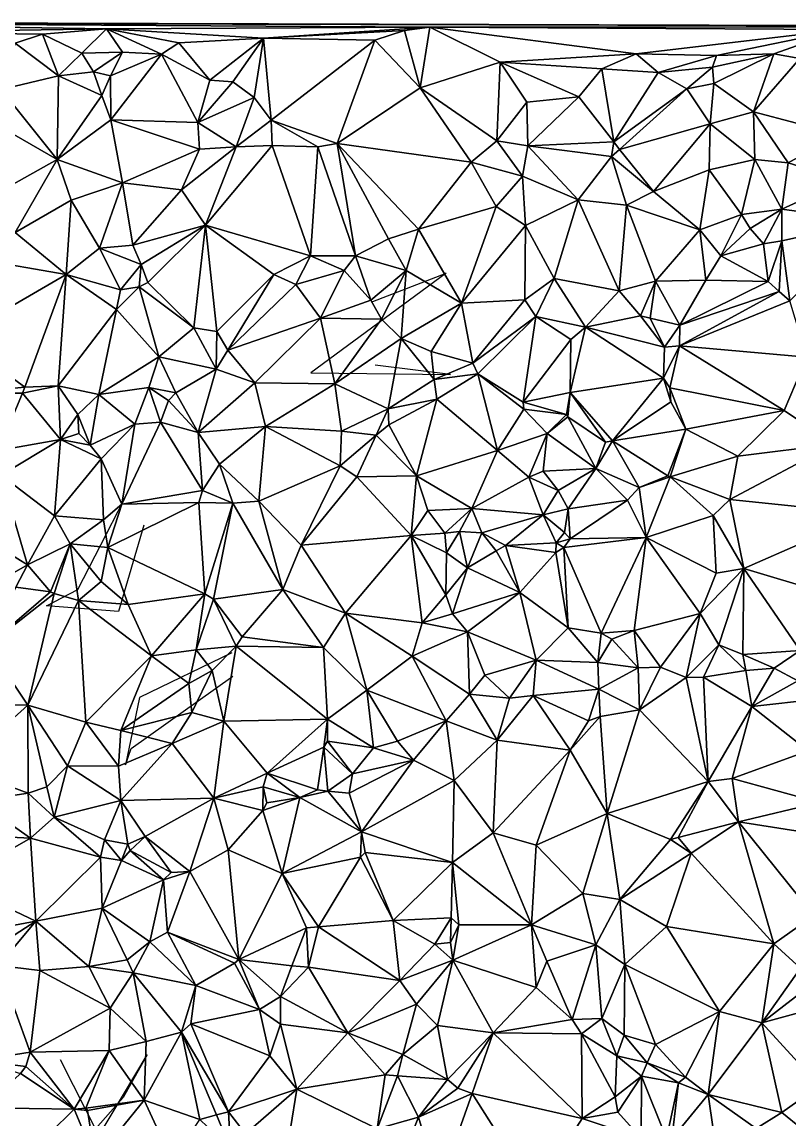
# Model space of a CAD drawing. Header units: metres. Extents: x -15.1 to 15.8, y -15 to 15.
# Drawn here: x -3.35 to 7.21, y -0.12 to 14.99 of the extents above; entities that cross this region are included whole.
import ezdxf

# ---------------------------------------------------------------- set-up
doc = ezdxf.new("R2010")
doc.units = ezdxf.units.M
doc.layers.add('CRACKS', color=1, linetype='Continuous')
doc.layers.add('STREET_MESH', color=7, linetype='Continuous')

msp = doc.modelspace()

# ---------------------------------------------------------------- linework, layer by layer
at = {"layer": 'CRACKS'}
for points in [[(1.481, 11.141, 0.1), (2.491, 11.53, 0.1), (0.625, 10.159, 0.1), (2.55, 10.137, 0.1), (1.513, 10.261, 0.1)], [(-1.671, 8.058, 0.1), (-2.018, 6.87, 0.1), (-3.01, 6.951, 0.1), (-2.581, 7.174, 0.1), (-1.946, 8.405, 0.1)], [(-0.461, 6.3, 0.1), (-1.729, 5.686, 0.1), (-1.922, 4.759, 0.1), (-1.847, 4.982, 0.1), (-0.446, 5.982, 0.1)], [(-2.822, 0.699, 0.1), (-2.292, -0.351, 0.1), (-1.627, 0.764, 0.1), (-1.956, 0.179, 0.1), (-2.959, -0.962, 0.1)]]:
    msp.add_polyline3d(points, dxfattribs=at)
at = {"layer": 'STREET_MESH'}
for points in [[(-9.06, 14.99), (-7.531, 14.976), (13.69, 14.923)], [(-7.531, 14.976), (2.265, 14.917), (13.69, 14.923)], [(-7.531, 14.976), (-2.186, 14.894), (2.265, 14.917)], [(-5.181, 14.849), (-2.186, 14.894), (-7.531, 14.976)], [(-2.186, 14.894), (-5.181, 14.849), (-3.068, 14.821)], [(-5.181, 14.849), (-3.44, 14.696), (-3.068, 14.821)], [(-3.44, 14.696), (-2.847, 14.248), (-3.068, 14.821)], [(-2.525, 14.561), (-2.186, 14.894), (-3.068, 14.821)], [(-2.847, 14.248), (-2.525, 14.561), (-3.068, 14.821)], [(-2.186, 14.894), (-2.525, 14.561), (-1.966, 14.575)], [(-2.186, 14.894), (-0.026, 14.767), (2.265, 14.917)], [(-2.186, 14.894), (-1.43, 14.546), (-1.189, 14.704)], [(-2.186, 14.894), (-1.966, 14.575), (-1.43, 14.546)], [(-0.026, 14.767), (-2.186, 14.894), (-1.189, 14.704)], [(-0.026, 14.767), (1.916, 14.874), (2.265, 14.917)], [(1.506, 14.741), (1.916, 14.874), (-0.026, 14.767)], [(2.131, 14.081), (1.916, 14.874), (1.506, 14.741)], [(1.916, 14.874), (2.131, 14.081), (2.265, 14.917)], [(2.131, 14.081), (3.234, 14.438), (2.265, 14.917)], [(2.265, 14.917), (7.95, 14.886), (13.69, 14.923)], [(2.265, 14.917), (5.105, 14.553), (7.95, 14.886)], [(3.234, 14.438), (5.105, 14.553), (2.265, 14.917)], [(5.105, 14.553), (6.21, 14.526), (7.95, 14.886)], [(6.21, 14.526), (7, 14.55), (7.95, 14.886)], [(7, 14.55), (7.356, 14.488), (7.95, 14.886)], [(-2.847, 14.248), (-3.44, 14.696), (-3.637, 14.058)], [(-1.189, 14.704), (-1.43, 14.546), (-0.764, 14.186)], [(-0.026, 14.767), (-1.189, 14.704), (-0.764, 14.186)], [(-0.445, 14.166), (-0.026, 14.767), (-0.764, 14.186)], [(-0.445, 14.166), (-0.155, 13.951), (-0.026, 14.767)], [(-0.155, 13.951), (0.081, 13.636), (-0.026, 14.767)], [(0.081, 13.636), (1.506, 14.741), (-0.026, 14.767)], [(1.506, 14.741), (0.081, 13.636), (0.988, 13.316)], [(2.131, 14.081), (1.506, 14.741), (0.988, 13.316)], [(-2.365, 14.305), (-2.525, 14.561), (-2.847, 14.248)], [(-2.525, 14.561), (-2.365, 14.305), (-1.966, 14.575)], [(-1.966, 14.575), (-2.365, 14.305), (-2.132, 14.247)], [(-1.43, 14.546), (-1.966, 14.575), (-2.132, 14.247)], [(-2.126, 13.644), (-1.43, 14.546), (-2.132, 14.247)], [(-2.126, 13.644), (-0.93, 13.607), (-1.43, 14.546)], [(-1.43, 14.546), (-0.93, 13.607), (-0.764, 14.186)], [(3.234, 14.438), (4.632, 14.344), (5.105, 14.553)], [(4.632, 14.344), (5.409, 14.292), (5.105, 14.553)], [(5.409, 14.292), (6.21, 14.526), (5.105, 14.553)], [(5.409, 14.292), (6.155, 14.366), (6.21, 14.526)], [(6.21, 14.526), (6.155, 14.366), (7, 14.55)], [(6.155, 14.366), (6.174, 14.143), (7, 14.55)], [(7, 14.55), (6.174, 14.143), (6.721, 13.753)], [(7.356, 14.488), (7, 14.55), (6.721, 13.753)], [(3.234, 14.438), (2.131, 14.081), (3.187, 13.352)], [(3.599, 13.884), (3.234, 14.438), (3.187, 13.352)], [(3.234, 14.438), (4.315, 13.958), (4.632, 14.344)], [(3.599, 13.884), (4.315, 13.958), (3.234, 14.438)], [(5.802, 14.067), (6.155, 14.366), (5.409, 14.292)], [(6.174, 14.143), (6.155, 14.366), (5.802, 14.067)], [(7.902, 13.438), (7.356, 14.488), (6.721, 13.753)], [(-2.847, 14.248), (-3.637, 14.058), (-2.862, 13.094)], [(-2.25, 13.979), (-2.847, 14.248), (-2.862, 13.094)], [(-2.365, 14.305), (-2.847, 14.248), (-2.25, 13.979)], [(-2.365, 14.305), (-2.25, 13.979), (-2.132, 14.247)], [(-2.25, 13.979), (-2.126, 13.644), (-2.132, 14.247)], [(4.632, 14.344), (4.315, 13.958), (4.796, 13.339)], [(5.409, 14.292), (4.632, 14.344), (4.796, 13.339)], [(5.802, 14.067), (5.409, 14.292), (4.796, 13.339)], [(-3.637, 14.058), (-4.063, 13.783), (-2.862, 13.094)], [(-0.93, 13.607), (-0.445, 14.166), (-0.764, 14.186)], [(-0.93, 13.607), (-0.155, 13.951), (-0.445, 14.166)], [(2.832, 13.061), (2.131, 14.081), (0.988, 13.316)], [(2.131, 14.081), (2.832, 13.061), (3.187, 13.352)], [(4.875, 13.235), (5.802, 14.067), (4.796, 13.339)], [(5.802, 14.067), (4.875, 13.235), (6.121, 13.587)], [(6.174, 14.143), (5.802, 14.067), (6.121, 13.587)], [(6.174, 14.143), (6.121, 13.587), (6.721, 13.753)], [(-2.126, 13.644), (-2.25, 13.979), (-2.862, 13.094)], [(-0.93, 13.607), (-0.402, 13.268), (-0.155, 13.951)], [(-0.155, 13.951), (-0.402, 13.268), (0.081, 13.636)], [(3.599, 13.884), (3.612, 13.284), (4.315, 13.958)], [(4.315, 13.958), (3.612, 13.284), (4.796, 13.339)], [(-4.063, 13.783), (-4.031, 12.443), (-2.862, 13.094)], [(3.612, 13.284), (3.599, 13.884), (3.187, 13.352)], [(6.121, 13.587), (6.737, 13.096), (6.721, 13.753)], [(7.196, 13.052), (7.902, 13.438), (6.721, 13.753)], [(6.737, 13.096), (7.196, 13.052), (6.721, 13.753)], [(-1.964, 12.775), (-2.126, 13.644), (-2.862, 13.094)], [(-2.126, 13.644), (-1.964, 12.775), (-0.906, 13.236)], [(-0.93, 13.607), (-2.126, 13.644), (-0.906, 13.236)], [(-0.402, 13.268), (-0.93, 13.607), (-0.906, 13.236)], [(-0.402, 13.268), (0.094, 13.289), (0.081, 13.636)], [(0.081, 13.636), (0.725, 13.271), (0.988, 13.316)], [(0.094, 13.289), (0.725, 13.271), (0.081, 13.636)], [(4.875, 13.235), (5.342, 12.653), (6.121, 13.587)], [(5.342, 12.653), (6.111, 12.953), (6.121, 13.587)], [(6.111, 12.953), (6.737, 13.096), (6.121, 13.587)], [(0.725, 13.271), (1.24, 11.771), (0.988, 13.316)], [(0.988, 13.316), (1.694, 12.004), (2.107, 12.135)], [(1.24, 11.771), (1.694, 12.004), (0.988, 13.316)], [(2.832, 13.061), (0.988, 13.316), (2.107, 12.135)], [(2.832, 13.061), (3.54, 12.864), (3.187, 13.352)], [(3.54, 12.864), (3.612, 13.284), (3.187, 13.352)], [(3.612, 13.284), (4.763, 13.137), (4.796, 13.339)], [(4.763, 13.137), (4.875, 13.235), (4.796, 13.339)], [(7.196, 13.052), (7.969, 12.805), (7.902, 13.438)], [(-0.906, 13.236), (-1.964, 12.775), (-1.154, 12.679)], [(-0.402, 13.268), (-0.906, 13.236), (-1.154, 12.679)], [(-0.822, 12.191), (-0.402, 13.268), (-1.154, 12.679)], [(-0.822, 12.191), (0.094, 13.289), (-0.402, 13.268)], [(0.62, 11.769), (0.094, 13.289), (-0.822, 12.191)], [(0.094, 13.289), (0.62, 11.769), (0.725, 13.271)], [(0.725, 13.271), (0.62, 11.769), (1.24, 11.771)], [(4.308, 12.54), (3.612, 13.284), (3.54, 12.864)], [(3.612, 13.284), (4.308, 12.54), (4.763, 13.137)], [(5.342, 12.653), (4.875, 13.235), (4.763, 13.137)], [(-4.031, 12.443), (-3.441, 12.089), (-2.862, 13.094)], [(-3.441, 12.089), (-2.673, 12.537), (-2.862, 13.094)], [(-2.673, 12.537), (-1.964, 12.775), (-2.862, 13.094)], [(3.179, 12.448), (2.832, 13.061), (2.107, 12.135)], [(2.832, 13.061), (3.179, 12.448), (3.54, 12.864)], [(4.763, 13.137), (4.308, 12.54), (4.97, 12.465)], [(5.342, 12.653), (4.763, 13.137), (4.97, 12.465)], [(6.111, 12.953), (6.552, 12.339), (6.737, 13.096)], [(6.737, 13.096), (6.552, 12.339), (7.111, 12.413)], [(7.196, 13.052), (6.737, 13.096), (7.111, 12.413)], [(7.969, 12.805), (7.196, 13.052), (7.111, 12.413)], [(3.179, 12.448), (3.583, 12.188), (3.54, 12.864)], [(3.583, 12.188), (4.308, 12.54), (3.54, 12.864)], [(5.342, 12.653), (5.982, 12.128), (6.111, 12.953)], [(5.982, 12.128), (6.552, 12.339), (6.111, 12.953)], [(-2.282, 11.874), (-1.964, 12.775), (-2.673, 12.537)], [(-1.964, 12.775), (-2.282, 11.874), (-1.822, 11.914)], [(-1.154, 12.679), (-1.964, 12.775), (-1.822, 11.914)], [(7.969, 12.805), (7.111, 12.413), (8.333, 12.245)], [(-0.822, 12.191), (-1.154, 12.679), (-1.822, 11.914)], [(5.982, 12.128), (5.342, 12.653), (4.97, 12.465)], [(-2.74, 11.513), (-2.673, 12.537), (-3.441, 12.089)], [(-2.74, 11.513), (-2.282, 11.874), (-2.673, 12.537)], [(2.702, 11.115), (3.179, 12.448), (2.107, 12.135)], [(2.702, 11.115), (3.583, 12.188), (3.179, 12.448)], [(4.308, 12.54), (3.583, 12.188), (3.976, 11.459)], [(4.869, 11.285), (4.308, 12.54), (3.976, 11.459)], [(4.308, 12.54), (4.869, 11.285), (4.97, 12.465)], [(4.869, 11.285), (5.372, 11.421), (4.97, 12.465)], [(5.372, 11.421), (5.982, 12.128), (4.97, 12.465)], [(7.111, 12.413), (6.552, 12.339), (6.671, 12.145)], [(6.858, 11.933), (7.111, 12.413), (6.671, 12.145)], [(6.858, 11.933), (7.109, 11.975), (7.111, 12.413)], [(7.111, 12.413), (7.109, 11.975), (8.333, 12.245)], [(5.982, 12.128), (6.27, 11.771), (6.552, 12.339)], [(6.552, 12.339), (6.27, 11.771), (6.671, 12.145)], [(7.109, 11.975), (7.22, 11.149), (8.333, 12.245)], [(-3.962, 11.721), (-2.74, 11.513), (-3.441, 12.089)], [(-1.706, 11.649), (-0.822, 12.191), (-1.822, 11.914)], [(-0.822, 12.191), (-1.706, 11.649), (-1.618, 11.4)], [(-0.982, 10.777), (-0.822, 12.191), (-1.618, 11.4)], [(-0.822, 12.191), (-0.982, 10.777), (-0.667, 10.727)], [(0.116, 11.512), (-0.822, 12.191), (-0.667, 10.727)], [(0.62, 11.769), (-0.822, 12.191), (0.116, 11.512)], [(1.694, 12.004), (1.938, 11.568), (2.107, 12.135)], [(1.938, 11.568), (2.702, 11.115), (2.107, 12.135)], [(3.571, 11.163), (3.583, 12.188), (2.702, 11.115)], [(3.583, 12.188), (3.571, 11.163), (3.976, 11.459)], [(5.982, 12.128), (5.372, 11.421), (6.065, 11.436)], [(6.27, 11.771), (5.982, 12.128), (6.065, 11.436)], [(6.27, 11.771), (6.858, 11.933), (6.671, 12.145)], [(1.938, 11.568), (1.694, 12.004), (1.24, 11.771)], [(6.858, 11.933), (6.92, 11.415), (7.109, 11.975)], [(6.92, 11.415), (7.074, 11.279), (7.109, 11.975)], [(7.109, 11.975), (7.074, 11.279), (7.22, 11.149)], [(-1.993, 11.301), (-2.282, 11.874), (-2.74, 11.513)], [(-2.282, 11.874), (-1.706, 11.649), (-1.822, 11.914)], [(-2.282, 11.874), (-1.993, 11.301), (-1.706, 11.649)], [(6.27, 11.771), (6.92, 11.415), (6.858, 11.933)], [(-2.74, 11.513), (-3.962, 11.721), (-4.235, 10.645)], [(-1.993, 11.301), (-1.735, 11.344), (-1.706, 11.649)], [(-1.706, 11.649), (-1.735, 11.344), (-1.618, 11.4)], [(0.62, 11.769), (0.116, 11.512), (0.419, 11.374)], [(1.087, 11.566), (0.62, 11.769), (0.419, 11.374)], [(0.62, 11.769), (1.087, 11.566), (1.24, 11.771)], [(1.087, 11.566), (1.452, 11.157), (1.24, 11.771)], [(1.452, 11.157), (1.938, 11.568), (1.24, 11.771)], [(6.92, 11.415), (6.27, 11.771), (6.065, 11.436)], [(-2.74, 11.513), (-4.235, 10.645), (-3.31, 9.959)], [(-2.85, 9.977), (-2.74, 11.513), (-3.31, 9.959)], [(-2.049, 11.031), (-2.74, 11.513), (-2.85, 9.977)], [(-2.049, 11.031), (-1.993, 11.301), (-2.74, 11.513)], [(-0.516, 10.47), (0.116, 11.512), (-0.667, 10.727)], [(0.116, 11.512), (-0.516, 10.47), (0.419, 11.374)], [(0.76, 10.911), (1.087, 11.566), (0.419, 11.374)], [(0.76, 10.911), (1.452, 11.157), (1.087, 11.566)], [(1.938, 11.568), (1.452, 11.157), (1.598, 10.895)], [(1.871, 10.631), (1.938, 11.568), (1.598, 10.895)], [(1.938, 11.568), (1.871, 10.631), (2.702, 11.115)], [(-1.735, 11.344), (-2.049, 11.031), (-1.464, 10.379)], [(-1.993, 11.301), (-2.049, 11.031), (-1.735, 11.344)], [(-1.735, 11.344), (-0.982, 10.777), (-1.618, 11.4)], [(-0.982, 10.777), (-1.735, 11.344), (-1.464, 10.379)], [(-0.516, 10.47), (0.76, 10.911), (0.419, 11.374)], [(3.571, 11.163), (3.725, 10.932), (3.976, 11.459)], [(3.725, 10.932), (4.409, 10.786), (3.976, 11.459)], [(4.409, 10.786), (4.869, 11.285), (3.976, 11.459)], [(5.162, 10.943), (5.372, 11.421), (4.869, 11.285)], [(5.372, 11.421), (5.162, 10.943), (5.297, 10.91)], [(5.705, 10.816), (5.372, 11.421), (5.297, 10.91)], [(5.372, 11.421), (5.705, 10.816), (6.065, 11.436)], [(5.705, 10.816), (6.92, 11.415), (6.065, 11.436)], [(5.705, 10.816), (7.074, 11.279), (6.92, 11.415)], [(4.409, 10.786), (5.162, 10.943), (4.869, 11.285)], [(7.074, 11.279), (5.699, 10.529), (7.22, 11.149)], [(7.074, 11.279), (5.705, 10.816), (5.699, 10.529)], [(-2.049, 11.031), (-2.85, 9.977), (-2.293, 9.86)], [(-1.464, 10.379), (-2.049, 11.031), (-2.293, 9.86)], [(1.452, 11.157), (0.76, 10.911), (1.598, 10.895)], [(2.702, 11.115), (1.871, 10.631), (2.283, 10.453)], [(2.856, 10.293), (2.702, 11.115), (2.283, 10.453)], [(2.856, 10.293), (3.571, 11.163), (2.702, 11.115)], [(3.725, 10.932), (3.571, 11.163), (2.856, 10.293)], [(7.22, 11.149), (5.699, 10.529), (7.454, 10.372)], [(-0.516, 10.47), (-0.142, 10.021), (0.76, 10.911)], [(0.76, 10.911), (-0.142, 10.021), (0.957, 10.005)], [(1.598, 10.895), (0.76, 10.911), (0.957, 10.005)], [(1.871, 10.631), (1.598, 10.895), (0.957, 10.005)], [(3.725, 10.932), (2.856, 10.293), (2.923, 10.146)], [(3.548, 9.753), (3.725, 10.932), (2.923, 10.146)], [(4.203, 10.619), (3.725, 10.932), (3.548, 9.753)], [(3.725, 10.932), (4.203, 10.619), (4.409, 10.786)], [(5.162, 10.943), (4.409, 10.786), (5.494, 10.511)], [(5.162, 10.943), (5.494, 10.511), (5.297, 10.91)], [(5.494, 10.511), (5.705, 10.816), (5.297, 10.91)], [(-0.675, 10.208), (-0.982, 10.777), (-1.464, 10.379)], [(-0.982, 10.777), (-0.675, 10.208), (-0.667, 10.727)], [(5.48, 10.082), (4.409, 10.786), (4.198, 9.888)], [(4.409, 10.786), (4.203, 10.619), (4.198, 9.888)], [(5.494, 10.511), (4.409, 10.786), (5.48, 10.082)], [(5.705, 10.816), (5.494, 10.511), (5.699, 10.529)], [(-4.235, 10.645), (-4.2, 9.876), (-3.31, 9.959)], [(-0.675, 10.208), (-0.516, 10.47), (-0.667, 10.727)], [(1.689, 9.661), (1.871, 10.631), (0.957, 10.005)], [(1.871, 10.631), (1.689, 9.661), (2.326, 10.068)], [(1.871, 10.631), (2.326, 10.068), (2.283, 10.453)], [(4.203, 10.619), (3.548, 9.753), (4.198, 9.888)], [(-0.142, 10.021), (-0.516, 10.47), (-0.675, 10.208)], [(2.326, 10.068), (2.856, 10.293), (2.283, 10.453)], [(5.699, 10.529), (5.48, 10.082), (5.569, 9.951)], [(5.494, 10.511), (5.48, 10.082), (5.699, 10.529)], [(7.141, 9.639), (5.699, 10.529), (5.569, 9.951)], [(5.699, 10.529), (7.141, 9.639), (7.454, 10.372)], [(-1.604, 9.957), (-1.464, 10.379), (-2.293, 9.86)], [(-1.233, 9.882), (-1.464, 10.379), (-1.604, 9.957)], [(-1.233, 9.882), (-0.675, 10.208), (-1.464, 10.379)], [(2.856, 10.293), (2.326, 10.068), (2.923, 10.146)], [(7.141, 9.639), (7.827, 9.174), (7.454, 10.372)], [(-1.233, 9.882), (-0.926, 9.334), (-0.675, 10.208)], [(-0.926, 9.334), (-0.142, 10.021), (-0.675, 10.208)], [(2.326, 10.068), (2.363, 9.795), (2.923, 10.146)], [(2.923, 10.146), (2.363, 9.795), (3.194, 9.088)], [(3.559, 9.656), (2.923, 10.146), (3.194, 9.088)], [(3.559, 9.656), (3.548, 9.753), (2.923, 10.146)], [(-3.342, 9.879), (-2.85, 9.977), (-3.31, 9.959)], [(-3.342, 9.879), (-2.817, 9.241), (-2.85, 9.977)], [(-2.85, 9.977), (-2.579, 9.585), (-2.293, 9.86)], [(-2.85, 9.977), (-2.817, 9.241), (-2.579, 9.585)], [(-0.142, 10.021), (-0.926, 9.334), (0.003, 9.418)], [(-0.142, 10.021), (0.003, 9.418), (0.957, 10.005)], [(0.003, 9.418), (1.047, 9.353), (0.957, 10.005)], [(1.047, 9.353), (1.689, 9.661), (0.957, 10.005)], [(2.326, 10.068), (1.689, 9.661), (2.363, 9.795)], [(4.779, 9.22), (5.48, 10.082), (4.198, 9.888)], [(4.779, 9.22), (5.58, 9.757), (5.48, 10.082)], [(5.48, 10.082), (5.58, 9.757), (5.569, 9.951)], [(-4.2, 9.876), (-3.342, 9.879), (-3.31, 9.959)], [(-3.342, 9.879), (-4.2, 9.876), (-3.677, 9.09)], [(-3.342, 9.879), (-3.677, 9.09), (-2.817, 9.241)], [(-2.579, 9.585), (-2.411, 9.16), (-2.293, 9.86)], [(-2.411, 9.16), (-1.796, 9.451), (-2.293, 9.86)], [(-1.796, 9.451), (-1.604, 9.957), (-2.293, 9.86)], [(-1.796, 9.451), (-1.441, 9.479), (-1.604, 9.957)], [(-1.604, 9.957), (-1.441, 9.479), (-1.33, 9.777)], [(-1.233, 9.882), (-1.604, 9.957), (-1.33, 9.777)], [(-0.926, 9.334), (-1.233, 9.882), (-1.33, 9.777)], [(3.548, 9.753), (4.144, 9.586), (4.198, 9.888)], [(4.144, 9.586), (4.163, 9.551), (4.198, 9.888)], [(4.163, 9.551), (4.68, 9.204), (4.198, 9.888)], [(4.68, 9.204), (4.779, 9.22), (4.198, 9.888)], [(5.788, 9.382), (7.141, 9.639), (5.569, 9.951)], [(5.58, 9.757), (5.788, 9.382), (5.569, 9.951)], [(-1.441, 9.479), (-0.926, 9.334), (-1.33, 9.777)], [(1.689, 9.661), (1.702, 9.443), (2.363, 9.795)], [(2.363, 9.795), (1.702, 9.443), (2.08, 8.738)], [(2.363, 9.795), (2.08, 8.738), (3.194, 9.088)], [(3.559, 9.656), (4.144, 9.586), (3.548, 9.753)], [(5.58, 9.757), (4.779, 9.22), (5.788, 9.382)], [(-2.817, 9.241), (-2.568, 9.32), (-2.579, 9.585)], [(-2.579, 9.585), (-2.568, 9.32), (-2.411, 9.16)], [(1.689, 9.661), (1.047, 9.353), (1.527, 9.299)], [(1.702, 9.443), (1.689, 9.661), (1.527, 9.299)], [(3.877, 9.322), (3.559, 9.656), (3.194, 9.088)], [(3.877, 9.322), (4.144, 9.586), (3.559, 9.656)], [(4.144, 9.586), (3.877, 9.322), (4.163, 9.551)], [(4.163, 9.551), (3.877, 9.322), (4.551, 8.838)], [(4.68, 9.204), (4.163, 9.551), (4.551, 8.838)], [(6.505, 9.012), (7.141, 9.639), (5.788, 9.382)], [(6.505, 9.012), (7.827, 9.174), (7.141, 9.639)], [(-2.411, 9.16), (-2.259, 8.972), (-1.796, 9.451)], [(-1.796, 9.451), (-2.259, 8.972), (-1.974, 8.35)], [(-1.441, 9.479), (-1.796, 9.451), (-1.974, 8.35)], [(-0.863, 8.538), (-1.441, 9.479), (-1.974, 8.35)], [(-0.926, 9.334), (-1.441, 9.479), (-0.863, 8.538)], [(-0.926, 9.334), (-0.632, 8.898), (0.003, 9.418)], [(0.003, 9.418), (-0.632, 8.898), (-0.091, 8.39)], [(1.031, 8.877), (0.003, 9.418), (-0.091, 8.39)], [(1.031, 8.877), (1.047, 9.353), (0.003, 9.418)], [(1.702, 9.443), (1.527, 9.299), (2.08, 8.738)], [(5.788, 9.382), (4.779, 9.22), (5.542, 8.739)], [(5.572, 8.726), (5.788, 9.382), (5.542, 8.739)], [(5.572, 8.726), (6.505, 9.012), (5.788, 9.382)], [(-2.817, 9.241), (-3.677, 9.09), (-3.633, 8.749)], [(-2.899, 8.188), (-2.817, 9.241), (-3.633, 8.749)], [(-2.817, 9.241), (-2.899, 8.188), (-2.259, 8.972)], [(-2.568, 9.32), (-2.817, 9.241), (-2.411, 9.16)], [(-2.817, 9.241), (-2.259, 8.972), (-2.411, 9.16)], [(-0.632, 8.898), (-0.926, 9.334), (-0.863, 8.538)], [(1.047, 9.353), (1.031, 8.877), (1.527, 9.299)], [(1.527, 9.299), (1.031, 8.877), (1.261, 8.724)], [(2.08, 8.738), (1.527, 9.299), (1.261, 8.724)], [(3.628, 8.721), (3.877, 9.322), (3.194, 9.088)], [(3.877, 9.322), (3.628, 8.721), (3.823, 8.804)], [(4.551, 8.838), (3.877, 9.322), (3.823, 8.804)], [(4.551, 8.838), (5.146, 8.579), (4.779, 9.22)], [(4.68, 9.204), (4.551, 8.838), (4.779, 9.22)], [(4.779, 9.22), (5.146, 8.579), (5.542, 8.739)], [(2.08, 8.738), (2.842, 8.29), (3.194, 9.088)], [(2.842, 8.29), (3.628, 8.721), (3.194, 9.088)], [(7.827, 9.174), (6.395, 8.411), (8.3, 8.218)], [(7.827, 9.174), (6.505, 9.012), (6.395, 8.411)], [(-2.899, 8.188), (-2.225, 8.132), (-2.259, 8.972)], [(-2.259, 8.972), (-2.225, 8.132), (-1.974, 8.35)], [(6.505, 9.012), (5.572, 8.726), (6.395, 8.411)], [(-0.632, 8.898), (-0.863, 8.538), (-0.445, 8.364)], [(-0.091, 8.39), (-0.632, 8.898), (-0.445, 8.364)], [(1.031, 8.877), (-0.091, 8.39), (0.496, 7.785)], [(1.031, 8.877), (0.496, 7.785), (1.261, 8.724)], [(3.823, 8.804), (3.628, 8.721), (4.032, 8.538)], [(4.551, 8.838), (3.823, 8.804), (4.032, 8.538)], [(4.17, 8.285), (4.551, 8.838), (4.032, 8.538)], [(4.17, 8.285), (4.986, 8.405), (4.551, 8.838)], [(4.986, 8.405), (5.146, 8.579), (4.551, 8.838)], [(-4.208, 8.093), (-3.274, 7.513), (-3.633, 8.749)], [(-3.274, 7.513), (-2.899, 8.188), (-3.633, 8.749)], [(0.496, 7.785), (2.009, 7.916), (1.261, 8.724)], [(2.009, 7.916), (2.08, 8.738), (1.261, 8.724)], [(2.08, 8.738), (2.009, 7.916), (2.237, 8.26)], [(2.842, 8.29), (2.08, 8.738), (2.237, 8.26)], [(2.842, 8.29), (3.823, 8.202), (3.628, 8.721)], [(3.628, 8.721), (3.823, 8.202), (4.032, 8.538)], [(5.146, 8.579), (5.572, 8.726), (5.542, 8.739)], [(5.572, 8.726), (5.146, 8.579), (5.244, 7.889)], [(6.163, 8.192), (5.572, 8.726), (5.244, 7.889)], [(5.572, 8.726), (6.163, 8.192), (6.395, 8.411)], [(-0.914, 8.373), (-0.863, 8.538), (-1.974, 8.35)], [(-0.863, 8.538), (-0.914, 8.373), (-0.445, 8.364)], [(3.823, 8.202), (4.17, 8.285), (4.032, 8.538)], [(5.146, 8.579), (4.986, 8.405), (5.244, 7.889)], [(-2.225, 8.132), (-2.166, 7.754), (-1.974, 8.35)], [(-2.166, 7.754), (-0.914, 8.373), (-1.974, 8.35)], [(-0.914, 8.373), (-2.166, 7.754), (-0.832, 7.113)], [(-0.914, 8.373), (-0.832, 7.113), (-0.445, 8.364)], [(-0.832, 7.113), (-0.713, 7.04), (-0.445, 8.364)], [(-0.445, 8.364), (-0.713, 7.04), (0.242, 7.172)], [(-0.091, 8.39), (-0.445, 8.364), (0.242, 7.172)], [(0.496, 7.785), (-0.091, 8.39), (0.242, 7.172)], [(4.986, 8.405), (4.17, 8.285), (4.194, 7.872)], [(4.986, 8.405), (4.194, 7.872), (5.244, 7.889)], [(6.163, 8.192), (6.585, 7.465), (6.395, 8.411)], [(6.395, 8.411), (6.585, 7.465), (8.3, 8.218)], [(-3.274, 7.513), (-2.685, 7.801), (-2.899, 8.188)], [(-2.685, 7.801), (-2.225, 8.132), (-2.899, 8.188)], [(2.009, 7.916), (2.473, 7.951), (2.237, 8.26)], [(2.473, 7.951), (2.842, 8.29), (2.237, 8.26)], [(2.473, 7.951), (2.674, 7.972), (2.842, 8.29)], [(2.674, 7.972), (2.981, 7.956), (2.842, 8.29)], [(2.842, 8.29), (2.981, 7.956), (3.823, 8.202)], [(2.981, 7.956), (3.307, 7.778), (3.823, 8.202)], [(3.307, 7.778), (4.004, 7.815), (3.823, 8.202)], [(4.116, 7.96), (4.17, 8.285), (3.823, 8.202)], [(4.004, 7.815), (4.116, 7.96), (3.823, 8.202)], [(4.17, 8.285), (4.116, 7.96), (4.194, 7.872)], [(6.205, 7.397), (6.163, 8.192), (5.244, 7.889)], [(6.585, 7.465), (6.163, 8.192), (6.205, 7.397)], [(6.585, 7.465), (7.675, 7.138), (8.3, 8.218)], [(-3.989, 7.103), (-3.274, 7.513), (-4.208, 8.093)], [(-2.225, 8.132), (-2.685, 7.801), (-2.166, 7.754)], [(1.105, 6.85), (2.009, 7.916), (0.496, 7.785)], [(1.105, 6.85), (2.159, 6.713), (2.009, 7.916)], [(2.494, 7.681), (2.473, 7.951), (2.009, 7.916)], [(2.009, 7.916), (2.159, 6.713), (2.483, 7.099)], [(2.494, 7.681), (2.009, 7.916), (2.483, 7.099)], [(2.674, 7.972), (2.473, 7.951), (2.494, 7.681)], [(2.674, 7.972), (2.494, 7.681), (2.785, 7.472)], [(2.981, 7.956), (2.674, 7.972), (2.785, 7.472)], [(3.176, 7.706), (2.981, 7.956), (2.785, 7.472)], [(2.981, 7.956), (3.176, 7.706), (3.307, 7.778)], [(4.116, 7.96), (4.004, 7.815), (4.194, 7.872)], [(4.004, 7.815), (4.109, 7.752), (4.194, 7.872)], [(4.194, 7.872), (4.109, 7.752), (5.244, 7.889)], [(4.109, 7.752), (4.622, 6.574), (5.244, 7.889)], [(4.622, 6.574), (5.078, 6.611), (5.244, 7.889)], [(5.078, 6.611), (5.985, 6.842), (5.244, 7.889)], [(5.985, 6.842), (6.205, 7.397), (5.244, 7.889)], [(-3.274, 7.513), (-2.957, 7.141), (-2.685, 7.801)], [(-2.957, 7.141), (-2.905, 7.118), (-2.685, 7.801)], [(-2.685, 7.801), (-2.905, 7.118), (-2.57, 7.022)], [(-2.685, 7.801), (-2.57, 7.022), (-2.26, 7.284)], [(-2.166, 7.754), (-2.685, 7.801), (-2.26, 7.284)], [(-1.885, 6.969), (-2.166, 7.754), (-2.26, 7.284)], [(-2.166, 7.754), (-1.885, 6.969), (-0.832, 7.113)], [(1.105, 6.85), (0.496, 7.785), (0.242, 7.172)], [(3.176, 7.706), (2.785, 7.472), (3.502, 7.132)], [(3.307, 7.778), (3.176, 7.706), (3.502, 7.132)], [(4.004, 7.815), (3.307, 7.778), (3.999, 7.683)], [(3.999, 7.683), (3.307, 7.778), (3.502, 7.132)], [(4.004, 7.815), (3.999, 7.683), (4.109, 7.752)], [(4.109, 7.752), (3.999, 7.683), (4.168, 6.646)], [(4.622, 6.574), (4.109, 7.752), (4.168, 6.646)], [(2.785, 7.472), (2.494, 7.681), (2.483, 7.099)], [(3.999, 7.683), (3.502, 7.132), (4.168, 6.646)], [(-3.274, 7.513), (-3.989, 7.103), (-3.431, 7.208)], [(-2.957, 7.141), (-3.274, 7.513), (-3.431, 7.208)], [(2.578, 6.839), (2.785, 7.472), (2.483, 7.099)], [(3.502, 7.132), (2.785, 7.472), (2.578, 6.839)], [(5.985, 6.842), (6.585, 7.465), (6.205, 7.397)], [(5.985, 6.842), (6.242, 6.414), (6.585, 7.465)], [(6.585, 7.465), (6.242, 6.414), (6.57, 6.279)], [(6.585, 7.465), (6.57, 6.279), (7.362, 6.334)], [(7.675, 7.138), (6.585, 7.465), (7.362, 6.334)], [(-2.57, 7.022), (-1.885, 6.969), (-2.26, 7.284)], [(-2.957, 7.141), (-3.431, 7.208), (-3.817, 6.402)], [(-2.905, 7.118), (-2.957, 7.141), (-3.817, 6.402)], [(-3.267, 5.579), (-2.905, 7.118), (-3.817, 6.402)], [(-2.905, 7.118), (-3.267, 5.579), (-2.57, 7.022)], [(-1.885, 6.969), (-1.565, 6.261), (-0.832, 7.113)], [(-0.832, 7.113), (-1.565, 6.261), (-0.949, 6.344)], [(-0.713, 7.04), (-0.832, 7.113), (-0.949, 6.344)], [(-0.713, 7.04), (-0.317, 6.52), (0.242, 7.172)], [(-0.317, 6.52), (0.799, 6.376), (0.242, 7.172)], [(0.799, 6.376), (1.105, 6.85), (0.242, 7.172)], [(3.502, 7.132), (2.578, 6.839), (2.783, 6.589)], [(3.728, 6.202), (3.502, 7.132), (2.783, 6.589)], [(3.502, 7.132), (3.728, 6.202), (4.168, 6.646)], [(-2.57, 7.022), (-3.267, 5.579), (-2.47, 5.345)], [(-1.565, 6.261), (-2.57, 7.022), (-2.47, 5.345)], [(-1.885, 6.969), (-2.57, 7.022), (-1.565, 6.261)], [(-0.401, 6.394), (-0.713, 7.04), (-0.949, 6.344)], [(-0.713, 7.04), (-0.401, 6.394), (-0.317, 6.52)], [(2.159, 6.713), (2.578, 6.839), (2.483, 7.099)], [(1.398, 5.789), (1.105, 6.85), (0.799, 6.376)], [(2.159, 6.713), (1.105, 6.85), (2.023, 6.255)], [(1.105, 6.85), (1.398, 5.789), (2.023, 6.255)], [(2.578, 6.839), (2.159, 6.713), (2.783, 6.589)], [(5.985, 6.842), (5.078, 6.611), (5.437, 6.106)], [(5.791, 5.963), (5.985, 6.842), (5.437, 6.106)], [(6.242, 6.414), (5.985, 6.842), (5.791, 5.963)], [(2.159, 6.713), (2.023, 6.255), (2.783, 6.589)], [(-0.317, 6.52), (-0.401, 6.394), (0.799, 6.376)], [(2.023, 6.255), (2.812, 5.734), (2.783, 6.589)], [(3.022, 5.993), (3.728, 6.202), (2.783, 6.589)], [(2.812, 5.734), (3.022, 5.993), (2.783, 6.589)], [(3.728, 6.202), (4.577, 6.167), (4.168, 6.646)], [(4.577, 6.167), (4.622, 6.574), (4.168, 6.646)], [(4.622, 6.574), (4.577, 6.167), (4.768, 6.488)], [(5.078, 6.611), (4.622, 6.574), (4.768, 6.488)], [(5.13, 6.093), (5.078, 6.611), (4.768, 6.488)], [(5.078, 6.611), (5.13, 6.093), (5.437, 6.106)], [(-4.137, 5.591), (-3.267, 5.579), (-3.817, 6.402)], [(-0.73, 6.058), (-0.401, 6.394), (-0.949, 6.344)], [(-0.572, 5.359), (-0.401, 6.394), (-0.73, 6.058)], [(0.855, 5.389), (-0.401, 6.394), (-0.572, 5.359)], [(-0.401, 6.394), (0.855, 5.389), (0.799, 6.376)], [(0.855, 5.389), (1.398, 5.789), (0.799, 6.376)], [(4.577, 6.167), (5.13, 6.093), (4.768, 6.488)], [(6.242, 6.414), (5.791, 5.963), (6.031, 5.968)], [(6.242, 6.414), (6.031, 5.968), (6.614, 6.059)], [(6.242, 6.414), (6.614, 6.059), (6.57, 6.279)], [(-1.565, 6.261), (-2.47, 5.345), (-1.989, 5.23)], [(-1.053, 5.877), (-1.565, 6.261), (-1.989, 5.23)], [(-1.565, 6.261), (-1.053, 5.877), (-0.949, 6.344)], [(-1.053, 5.877), (-0.73, 6.058), (-0.949, 6.344)], [(2.023, 6.255), (1.398, 5.789), (2.488, 5.363)], [(2.812, 5.734), (2.023, 6.255), (2.488, 5.363)], [(3.022, 5.993), (3.36, 5.675), (3.728, 6.202)], [(3.728, 6.202), (3.36, 5.675), (3.686, 5.712)], [(4.591, 5.801), (3.728, 6.202), (3.686, 5.712)], [(4.577, 6.167), (3.728, 6.202), (4.591, 5.801)], [(6.57, 6.279), (7.005, 6.09), (7.362, 6.334)], [(6.614, 6.059), (7.005, 6.09), (6.57, 6.279)], [(7.005, 6.09), (7.327, 5.916), (7.362, 6.334)], [(-0.73, 6.058), (-1.053, 5.877), (-1.009, 5.481)], [(-0.572, 5.359), (-0.73, 6.058), (-1.009, 5.481)], [(5.13, 6.093), (4.577, 6.167), (4.591, 5.801)], [(5.149, 5.518), (5.13, 6.093), (4.591, 5.801)], [(5.437, 6.106), (5.13, 6.093), (5.149, 5.518)], [(5.791, 5.963), (5.437, 6.106), (5.149, 5.518)], [(6.614, 6.059), (6.031, 5.968), (6.695, 5.562)], [(7.005, 6.09), (6.614, 6.059), (6.695, 5.562)], [(7.327, 5.916), (7.005, 6.09), (6.695, 5.562)], [(3.36, 5.675), (3.022, 5.993), (2.812, 5.734)], [(6.097, 4.531), (5.791, 5.963), (5.149, 5.518)], [(6.031, 5.968), (5.791, 5.963), (6.097, 4.531)], [(6.031, 5.968), (6.097, 4.531), (6.695, 5.562)], [(7.598, 5.664), (7.327, 5.916), (6.695, 5.562)], [(-1.053, 5.877), (-1.989, 5.23), (-1.009, 5.481)], [(1.398, 5.789), (0.855, 5.389), (1.489, 4.993)], [(1.398, 5.789), (1.489, 4.993), (1.819, 5.086)], [(2.488, 5.363), (1.398, 5.789), (1.819, 5.086)], [(4.448, 5.364), (4.591, 5.801), (3.686, 5.712)], [(4.448, 5.364), (4.609, 5.425), (4.591, 5.801)], [(4.609, 5.425), (5.149, 5.518), (4.591, 5.801)], [(-4.223, 4.724), (-3.267, 5.579), (-4.137, 5.591)], [(2.812, 5.734), (2.488, 5.363), (3.193, 5.098)], [(3.36, 5.675), (2.812, 5.734), (3.193, 5.098)], [(3.36, 5.675), (3.193, 5.098), (3.686, 5.712)], [(3.193, 5.098), (4.196, 4.963), (3.686, 5.712)], [(4.196, 4.963), (4.448, 5.364), (3.686, 5.712)], [(7.472, 4.952), (7.598, 5.664), (6.695, 5.562)], [(-3.267, 5.579), (-4.223, 4.724), (-3.263, 4.369)], [(-3.267, 5.579), (-2.722, 4.745), (-2.47, 5.345)], [(-3.008, 4.454), (-3.267, 5.579), (-3.263, 4.369)], [(-3.267, 5.579), (-3.008, 4.454), (-2.722, 4.745)], [(-1.989, 5.23), (-1.283, 5.053), (-1.009, 5.481)], [(-1.283, 5.053), (-0.572, 5.359), (-1.009, 5.481)], [(4.609, 5.425), (4.707, 4.09), (5.149, 5.518)], [(4.707, 4.09), (6.097, 4.531), (5.149, 5.518)], [(6.097, 4.531), (6.426, 4.573), (6.695, 5.562)], [(6.426, 4.573), (7.472, 4.952), (6.695, 5.562)], [(-2.47, 5.345), (-2.722, 4.745), (-2.019, 4.743)], [(-1.989, 5.23), (-2.47, 5.345), (-2.019, 4.743)], [(-0.707, 4.3), (-0.572, 5.359), (-1.283, 5.053)], [(-0.572, 5.359), (-0.707, 4.3), (0.028, 4.643)], [(0.855, 5.389), (-0.572, 5.359), (0.028, 4.643)], [(0.805, 5.004), (0.855, 5.389), (0.028, 4.643)], [(0.805, 5.004), (0.854, 5.086), (0.855, 5.389)], [(0.855, 5.389), (0.854, 5.086), (1.489, 4.993)], [(2.039, 4.824), (2.488, 5.363), (1.819, 5.086)], [(2.039, 4.824), (2.598, 4.543), (2.488, 5.363)], [(2.488, 5.363), (2.598, 4.543), (3.193, 5.098)], [(4.609, 5.425), (4.196, 4.963), (4.707, 4.09)], [(4.609, 5.425), (4.448, 5.364), (4.196, 4.963)], [(-1.283, 5.053), (-1.989, 5.23), (-2.019, 4.743)], [(-1.989, 4.269), (-1.283, 5.053), (-2.019, 4.743)], [(-0.707, 4.3), (-1.283, 5.053), (-1.989, 4.269)], [(0.718, 4.415), (0.805, 5.004), (0.028, 4.643)], [(0.805, 5.004), (0.718, 4.415), (0.859, 4.397)], [(0.854, 5.086), (0.805, 5.004), (1.198, 4.635)], [(0.805, 5.004), (0.859, 4.397), (1.198, 4.635)], [(1.489, 4.993), (0.854, 5.086), (1.198, 4.635)], [(1.489, 4.993), (1.198, 4.635), (2.039, 4.824)], [(1.489, 4.993), (2.039, 4.824), (1.819, 5.086)], [(3.193, 5.098), (2.598, 4.543), (3.136, 3.822)], [(4.196, 4.963), (3.193, 5.098), (3.136, 3.822)], [(3.726, 3.654), (4.196, 4.963), (3.136, 3.822)], [(4.707, 4.09), (4.196, 4.963), (3.726, 3.654)], [(7.628, 4.24), (7.472, 4.952), (6.426, 4.573)], [(-4.223, 4.724), (-3.963, 4.265), (-3.263, 4.369)], [(-2.722, 4.745), (-3.008, 4.454), (-2.906, 4.038)], [(-2.722, 4.745), (-2.906, 4.038), (-1.989, 4.269)], [(-2.722, 4.745), (-1.989, 4.269), (-2.019, 4.743)], [(2.039, 4.824), (1.155, 4.37), (1.323, 3.837)], [(1.198, 4.635), (1.155, 4.37), (2.039, 4.824)], [(2.598, 4.543), (2.039, 4.824), (1.323, 3.837)], [(0.028, 4.643), (-0.707, 4.3), (-0.028, 4.454)], [(0.474, 4.308), (0.028, 4.643), (-0.028, 4.454)], [(0.718, 4.415), (0.028, 4.643), (0.474, 4.308)], [(0.859, 4.397), (1.155, 4.37), (1.198, 4.635)], [(2.577, 3.412), (2.598, 4.543), (1.323, 3.837)], [(2.598, 4.543), (2.577, 3.412), (3.136, 3.822)], [(6.097, 4.531), (6.511, 3.973), (6.426, 4.573)], [(6.511, 3.973), (7.628, 4.24), (6.426, 4.573)], [(-2.906, 4.038), (-3.008, 4.454), (-3.263, 4.369)], [(-0.707, 4.3), (-0.036, 4.131), (-0.028, 4.454)], [(-0.036, 4.131), (0.02, 4.237), (-0.028, 4.454)], [(0.02, 4.237), (0.474, 4.308), (-0.028, 4.454)], [(0.859, 4.397), (0.718, 4.415), (0.474, 4.308)], [(0.859, 4.397), (0.474, 4.308), (1.323, 3.837)], [(1.155, 4.37), (0.859, 4.397), (1.323, 3.837)], [(4.707, 4.09), (5.576, 3.731), (6.097, 4.531)], [(6.097, 4.531), (5.576, 3.731), (5.684, 3.757)], [(6.511, 3.973), (6.097, 4.531), (5.684, 3.757)], [(-3.231, 3.75), (-3.963, 4.265), (-4.249, 3.798)], [(-3.963, 4.265), (-3.231, 3.75), (-3.263, 4.369)], [(-3.231, 3.75), (-2.906, 4.038), (-3.263, 4.369)], [(-2.906, 4.038), (-2.215, 3.726), (-1.989, 4.269)], [(-2.215, 3.726), (-1.892, 3.665), (-1.989, 4.269)], [(-0.707, 4.3), (-1.989, 4.269), (-1.653, 3.774)], [(-1.989, 4.269), (-1.892, 3.665), (-1.653, 3.774)], [(-1.038, 3.288), (-0.707, 4.3), (-1.653, 3.774)], [(-0.511, 3.587), (-0.707, 4.3), (-1.038, 3.288)], [(-0.036, 4.131), (-0.707, 4.3), (-0.511, 3.587)], [(0.474, 4.308), (-0.036, 4.131), (0.232, 3.261)], [(0.02, 4.237), (-0.036, 4.131), (0.474, 4.308)], [(1.323, 3.837), (0.474, 4.308), (0.232, 3.261)], [(7.628, 4.24), (6.511, 3.973), (7.624, 3.802)], [(-0.036, 4.131), (-0.511, 3.587), (0.232, 3.261)], [(4.707, 4.09), (3.726, 3.654), (4.371, 2.989)], [(4.879, 2.903), (4.707, 4.09), (4.371, 2.989)], [(5.576, 3.731), (4.707, 4.09), (4.879, 2.903)], [(-2.268, 3.486), (-2.906, 4.038), (-3.231, 3.75)], [(-2.215, 3.726), (-2.906, 4.038), (-2.268, 3.486)], [(5.86, 3.542), (6.511, 3.973), (5.684, 3.757)], [(6.511, 3.973), (5.86, 3.542), (6.999, 2.293)], [(6.511, 3.973), (7.55, 2.685), (7.624, 3.802)], [(7.55, 2.685), (6.511, 3.973), (6.999, 2.293)], [(-3.231, 3.75), (-4.249, 3.798), (-4.29, 3.145)], [(1.311, 3.487), (1.323, 3.837), (0.232, 3.261)], [(1.323, 3.837), (1.311, 3.487), (1.373, 3.552)], [(2.577, 3.412), (1.323, 3.837), (1.373, 3.552)], [(2.577, 3.412), (3.664, 2.556), (3.136, 3.822)], [(3.664, 2.556), (3.726, 3.654), (3.136, 3.822)], [(-3.156, 2.605), (-3.231, 3.75), (-4.29, 3.145)], [(-3.156, 2.605), (-2.268, 3.486), (-3.231, 3.75)], [(-2.215, 3.726), (-2.268, 3.486), (-1.979, 3.442)], [(-1.892, 3.665), (-2.215, 3.726), (-1.979, 3.442)], [(-1.86, 3.578), (-1.892, 3.665), (-1.979, 3.442)], [(-1.892, 3.665), (-1.86, 3.578), (-1.653, 3.774)], [(-1.653, 3.774), (-1.86, 3.578), (-1.295, 3.275)], [(-1.038, 3.288), (-1.653, 3.774), (-1.295, 3.275)], [(3.726, 3.654), (3.664, 2.556), (4.371, 2.989)], [(5.86, 3.542), (5.576, 3.731), (4.879, 2.903)], [(5.576, 3.731), (5.86, 3.542), (5.684, 3.757)], [(-2.268, 3.486), (-3.156, 2.605), (-2.245, 2.784)], [(-1.979, 3.442), (-2.268, 3.486), (-2.245, 2.784)], [(-1.403, 3.175), (-1.86, 3.578), (-1.979, 3.442)], [(-1.86, 3.578), (-1.403, 3.175), (-1.295, 3.275)], [(-0.362, 2.078), (-0.511, 3.587), (-1.038, 3.288)], [(-0.511, 3.587), (-0.362, 2.078), (0.232, 3.261)], [(0.734, 2.529), (1.311, 3.487), (0.232, 3.261)], [(0.734, 2.529), (1.762, 2.616), (1.311, 3.487)], [(1.311, 3.487), (1.762, 2.616), (1.373, 3.552)], [(1.762, 2.616), (2.577, 3.412), (1.373, 3.552)], [(5.521, 2.534), (5.86, 3.542), (4.879, 2.903)], [(5.86, 3.542), (5.521, 2.534), (6.999, 2.293)], [(-1.403, 3.175), (-1.979, 3.442), (-2.245, 2.784)], [(1.762, 2.616), (2.559, 2.651), (2.577, 3.412)], [(2.559, 2.651), (2.665, 2.556), (2.577, 3.412)], [(2.665, 2.556), (3.664, 2.556), (2.577, 3.412)], [(-1.403, 3.175), (-2.245, 2.784), (-1.588, 2.323)], [(-1.347, 2.454), (-1.403, 3.175), (-1.588, 2.323)], [(-1.403, 3.175), (-1.038, 3.288), (-1.295, 3.275)], [(-1.403, 3.175), (-1.347, 2.454), (-1.038, 3.288)], [(-1.347, 2.454), (-0.362, 2.078), (-1.038, 3.288)], [(-0.362, 2.078), (0.569, 2.516), (0.232, 3.261)], [(0.569, 2.516), (0.734, 2.529), (0.232, 3.261)], [(-4.092, 2.433), (-3.156, 2.605), (-4.29, 3.145)], [(4.371, 2.989), (3.664, 2.556), (4.55, 2.28)], [(4.879, 2.903), (4.371, 2.989), (4.55, 2.28)], [(4.946, 2.01), (4.879, 2.903), (4.55, 2.28)], [(5.521, 2.534), (4.879, 2.903), (4.946, 2.01)], [(-3.156, 2.605), (-2.427, 1.984), (-2.245, 2.784)], [(-2.427, 1.984), (-1.9, 2.073), (-2.245, 2.784)], [(-2.245, 2.784), (-1.9, 2.073), (-1.588, 2.323)], [(-4.092, 2.433), (-3.901, 2.129), (-3.156, 2.605)], [(-3.901, 2.129), (-3.673, 1.996), (-3.156, 2.605)], [(-3.673, 1.996), (-3.105, 1.926), (-3.156, 2.605)], [(-3.156, 2.605), (-3.105, 1.926), (-2.427, 1.984)], [(1.852, 1.79), (1.762, 2.616), (0.734, 2.529)], [(2.332, 2.29), (2.559, 2.651), (1.762, 2.616)], [(2.332, 2.29), (1.762, 2.616), (1.852, 1.79)], [(2.559, 2.651), (2.332, 2.29), (2.547, 2.311)], [(2.665, 2.556), (2.559, 2.651), (2.547, 2.311)], [(7.367, 1.961), (7.55, 2.685), (6.999, 2.293)], [(-0.954, 1.721), (-1.347, 2.454), (-1.588, 2.323)], [(-0.423, 2.026), (-1.347, 2.454), (-0.954, 1.721)], [(-1.347, 2.454), (-0.423, 2.026), (-0.362, 2.078)], [(0.569, 2.516), (-0.362, 2.078), (0.367, 1.992)], [(0.569, 2.516), (0.367, 1.992), (0.594, 1.972)], [(0.734, 2.529), (0.569, 2.516), (0.594, 1.972)], [(1.852, 1.79), (0.734, 2.529), (0.594, 1.972)], [(2.581, 2.067), (2.665, 2.556), (2.547, 2.311)], [(2.581, 2.067), (3.73, 1.693), (3.664, 2.556)], [(2.665, 2.556), (2.581, 2.067), (3.664, 2.556)], [(3.664, 2.556), (3.875, 2.054), (4.55, 2.28)], [(3.664, 2.556), (3.73, 1.693), (3.875, 2.054)], [(6.251, 1.363), (5.521, 2.534), (4.946, 2.01)], [(5.521, 2.534), (6.251, 1.363), (6.999, 2.293)], [(-1.9, 2.073), (-1.818, 1.894), (-1.588, 2.323)], [(-1.818, 1.894), (-0.954, 1.721), (-1.588, 2.323)], [(2.581, 2.067), (2.332, 2.29), (1.852, 1.79)], [(2.332, 2.29), (2.581, 2.067), (2.547, 2.311)], [(3.875, 2.054), (4.224, 1.254), (4.55, 2.28)], [(4.224, 1.254), (4.63, 1.264), (4.55, 2.28)], [(4.63, 1.264), (4.946, 2.01), (4.55, 2.28)], [(6.251, 1.363), (6.834, 1.205), (6.999, 2.293)], [(6.834, 1.205), (7.367, 1.961), (6.999, 2.293)], [(-3.673, 1.996), (-3.962, 0.688), (-3.234, 0.8)], [(-3.105, 1.926), (-3.673, 1.996), (-3.234, 0.8)], [(-3.105, 1.926), (-2.134, 1.408), (-2.427, 1.984)], [(-1.818, 1.894), (-1.9, 2.073), (-2.427, 1.984)], [(-2.134, 1.408), (-1.818, 1.894), (-2.427, 1.984)], [(-0.423, 2.026), (-0.954, 1.721), (-0.08, 1.392)], [(-0.362, 2.078), (-0.423, 2.026), (-0.08, 1.392)], [(0.208, 1.571), (-0.362, 2.078), (-0.08, 1.392)], [(-0.362, 2.078), (0.208, 1.571), (0.367, 1.992)], [(0.367, 1.992), (0.208, 1.571), (0.594, 1.972)], [(0.208, 1.571), (1.134, 1.07), (0.594, 1.972)], [(1.134, 1.07), (1.852, 1.79), (0.594, 1.972)], [(2.08, 1.464), (2.581, 2.067), (1.852, 1.79)], [(2.581, 2.067), (2.08, 1.464), (2.372, 1.168)], [(3.134, 1.069), (2.581, 2.067), (2.372, 1.168)], [(3.73, 1.693), (2.581, 2.067), (3.134, 1.069)], [(3.875, 2.054), (3.73, 1.693), (4.224, 1.254)], [(4.63, 1.264), (4.937, 1.034), (4.946, 2.01)], [(4.937, 1.034), (5.37, 0.909), (4.946, 2.01)], [(5.37, 0.909), (6.251, 1.363), (4.946, 2.01)], [(-2.134, 1.408), (-3.105, 1.926), (-3.234, 0.8)], [(-1.641, 0.947), (-1.818, 1.894), (-2.134, 1.408)], [(-1.818, 1.894), (-1.153, 1.076), (-0.954, 1.721)], [(-1.818, 1.894), (-1.641, 0.947), (-1.153, 1.076)], [(7.367, 1.961), (6.834, 1.205), (7.6, 1.798)], [(-0.954, 1.721), (-1.153, 1.076), (-1.024, 1.193)], [(-0.954, 1.721), (-1.024, 1.193), (-0.08, 1.392)], [(2.08, 1.464), (1.852, 1.79), (1.134, 1.07)], [(3.73, 1.693), (3.134, 1.069), (4.224, 1.254)], [(6.834, 1.205), (7.925, 1.505), (7.6, 1.798)], [(0.208, 1.188), (0.208, 1.571), (-0.08, 1.392)], [(0.208, 1.571), (0.208, 1.188), (1.134, 1.07)], [(-2.148, 0.826), (-2.134, 1.408), (-3.234, 0.8)], [(-1.641, 0.947), (-2.134, 1.408), (-2.148, 0.826)], [(-1.024, 1.193), (0.064, 0.752), (-0.08, 1.392)], [(0.064, 0.752), (0.208, 1.188), (-0.08, 1.392)], [(2.08, 1.464), (1.134, 1.07), (1.895, 0.771)], [(2.372, 1.168), (2.08, 1.464), (1.895, 0.771)], [(5.37, 0.909), (5.781, 0.457), (6.251, 1.363)], [(5.781, 0.457), (6.097, 0.217), (6.251, 1.363)], [(6.097, 0.217), (6.834, 1.205), (6.251, 1.363)], [(7.925, 1.505), (6.834, 1.205), (7.625, 0.338)], [(3.134, 1.069), (4.351, 1.054), (4.224, 1.254)], [(4.351, 1.054), (4.63, 1.264), (4.224, 1.254)], [(4.837, 0.751), (4.63, 1.264), (4.351, 1.054)], [(4.837, 0.751), (4.937, 1.034), (4.63, 1.264)], [(-1.153, 1.076), (-1.666, 0.14), (-0.903, -0.127)], [(-1.153, 1.076), (-1.641, 0.947), (-1.666, 0.14)], [(-1.024, 1.193), (-1.153, 1.076), (-0.506, -0.019)], [(-0.673, -0.062), (-1.153, 1.076), (-0.903, -0.127)], [(-1.153, 1.076), (-0.673, -0.062), (-0.506, -0.019)], [(0.064, 0.752), (-1.024, 1.193), (-0.506, -0.019)], [(0.208, 1.188), (0.064, 0.752), (0.432, 0.293)], [(1.134, 1.07), (0.208, 1.188), (0.432, 0.293)], [(1.65, 0.491), (1.134, 1.07), (0.432, 0.293)], [(1.134, 1.07), (1.65, 0.491), (1.895, 0.771)], [(2.507, 0.428), (2.372, 1.168), (1.895, 0.771)], [(2.507, 0.428), (3.134, 1.069), (2.372, 1.168)], [(2.649, 0.307), (3.134, 1.069), (2.507, 0.428)], [(3.134, 1.069), (2.649, 0.307), (2.848, 0.235)], [(3.134, 1.069), (2.848, 0.235), (4.359, -0.111)], [(4.351, 1.054), (3.134, 1.069), (4.359, -0.111)], [(7.109, -0.028), (6.834, 1.205), (6.097, 0.217)], [(7.625, 0.338), (6.834, 1.205), (7.109, -0.028)], [(-1.641, 0.947), (-2.148, 0.826), (-1.666, 0.14)], [(4.816, 0.188), (4.351, 1.054), (4.359, -0.111)], [(4.816, 0.188), (4.837, 0.751), (4.351, 1.054)], [(5.257, 0.657), (4.937, 1.034), (4.837, 0.751)], [(4.937, 1.034), (5.257, 0.657), (5.37, 0.909)], [(5.257, 0.657), (5.781, 0.457), (5.37, 0.909)], [(-3.962, 0.688), (-3.295, 0.603), (-3.234, 0.8)], [(-3.295, 0.603), (-2.63, 0.015), (-3.234, 0.8)], [(-2.63, 0.015), (-2.148, 0.826), (-3.234, 0.8)], [(-2.468, 0.031), (-2.148, 0.826), (-2.63, 0.015)], [(-2.148, 0.826), (-2.468, 0.031), (-1.666, 0.14)], [(1.65, 0.491), (1.819, 0.477), (1.895, 0.771)], [(1.819, 0.477), (2.507, 0.428), (1.895, 0.771)], [(-3.371, 0.509), (-3.295, 0.603), (-3.962, 0.688)], [(0.432, 0.293), (0.064, 0.752), (-0.506, -0.019)], [(4.837, 0.751), (4.816, 0.188), (5.179, 0.47)], [(5.257, 0.657), (4.837, 0.751), (5.179, 0.47)], [(5.687, 0.381), (5.257, 0.657), (5.179, 0.47)], [(5.687, 0.381), (5.781, 0.457), (5.257, 0.657)], [(-2.63, 0.015), (-3.371, 0.509), (-3.872, 0.034)], [(-3.295, 0.603), (-3.371, 0.509), (-2.63, 0.015)], [(1.541, -0.254), (1.65, 0.491), (0.432, 0.293)], [(1.819, 0.477), (1.65, 0.491), (1.541, -0.254)], [(2.11, -0.093), (1.819, 0.477), (1.541, -0.254)], [(2.507, 0.428), (1.819, 0.477), (2.11, -0.093)], [(4.816, 0.188), (4.851, -0.023), (5.179, 0.47)], [(5.179, 0.47), (4.851, -0.023), (5.171, -0.382)], [(5.52, -0.386), (5.179, 0.47), (5.171, -0.382)], [(5.52, -0.386), (5.687, 0.381), (5.179, 0.47)], [(5.781, 0.457), (5.687, 0.381), (6.097, 0.217)], [(2.649, 0.307), (2.507, 0.428), (2.11, -0.093)], [(2.649, 0.307), (2.11, -0.093), (2.848, 0.235)], [(5.595, -0.392), (5.687, 0.381), (5.52, -0.386)], [(5.687, 0.381), (5.595, -0.392), (6.097, 0.217)], [(7.381, -0.249), (7.625, 0.338), (7.109, -0.028)], [(-0.271, -0.322), (0.432, 0.293), (-0.506, -0.019)], [(-0.271, -0.322), (0.347, -0.25), (0.432, 0.293)], [(0.347, -0.25), (1.541, -0.254), (0.432, 0.293)], [(2.11, -0.093), (2.391, -1.05), (2.848, 0.235)], [(2.391, -1.05), (3.708, -1.13), (2.848, 0.235)], [(2.848, 0.235), (3.708, -1.13), (4.359, -0.111)], [(4.851, -0.023), (4.816, 0.188), (4.359, -0.111)], [(5.595, -0.392), (6.242, -0.801), (6.097, 0.217)], [(6.242, -0.801), (6.756, -0.25), (6.097, 0.217)], [(6.756, -0.25), (7.109, -0.028), (6.097, 0.217)], [(-3.637, -0.973), (-2.63, 0.015), (-3.872, 0.034)], [(-2.63, 0.015), (-3.637, -0.973), (-2.337, -0.684)], [(-2.446, 0.001), (-2.468, 0.031), (-2.63, 0.015)], [(-2.446, 0.001), (-2.63, 0.015), (-2.337, -0.684)], [(-2.468, 0.031), (-2.446, 0.001), (-1.666, 0.14)], [(-1.666, 0.14), (-2.446, 0.001), (-2.337, -0.684)], [(-1.283, -0.696), (-1.666, 0.14), (-2.337, -0.684)], [(-1.666, 0.14), (-1.283, -0.696), (-0.903, -0.127)], [(-0.479, -0.528), (-0.673, -0.062), (-0.903, -0.127)], [(-0.673, -0.062), (-0.479, -0.528), (-0.506, -0.019)], [(-0.479, -0.528), (-0.271, -0.322), (-0.506, -0.019)], [(2.11, -0.093), (1.541, -0.254), (1.872, -0.687)], [(2.391, -1.05), (2.11, -0.093), (1.872, -0.687)], [(4.359, -0.111), (3.708, -1.13), (5.171, -0.382)], [(4.851, -0.023), (4.359, -0.111), (5.171, -0.382)], [(6.756, -0.25), (7.381, -0.249), (7.109, -0.028)]]:
    msp.add_3dface(points, dxfattribs=at)

doc.saveas('drawing.dxf')
